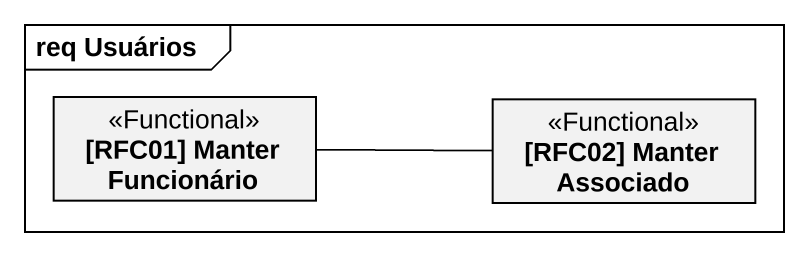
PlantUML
@startuml
mainframe req Usuários
hide circle
hide empty members
class "[RFC01] Manter Funcionário" as RFC01_Manter_Funcionário <<Functional>>
class "[RFC02] Manter Associado" as RFC02_Manter_Associado <<Functional>>
RFC01_Manter_Funcionário -right- RFC02_Manter_Associado
@enduml
